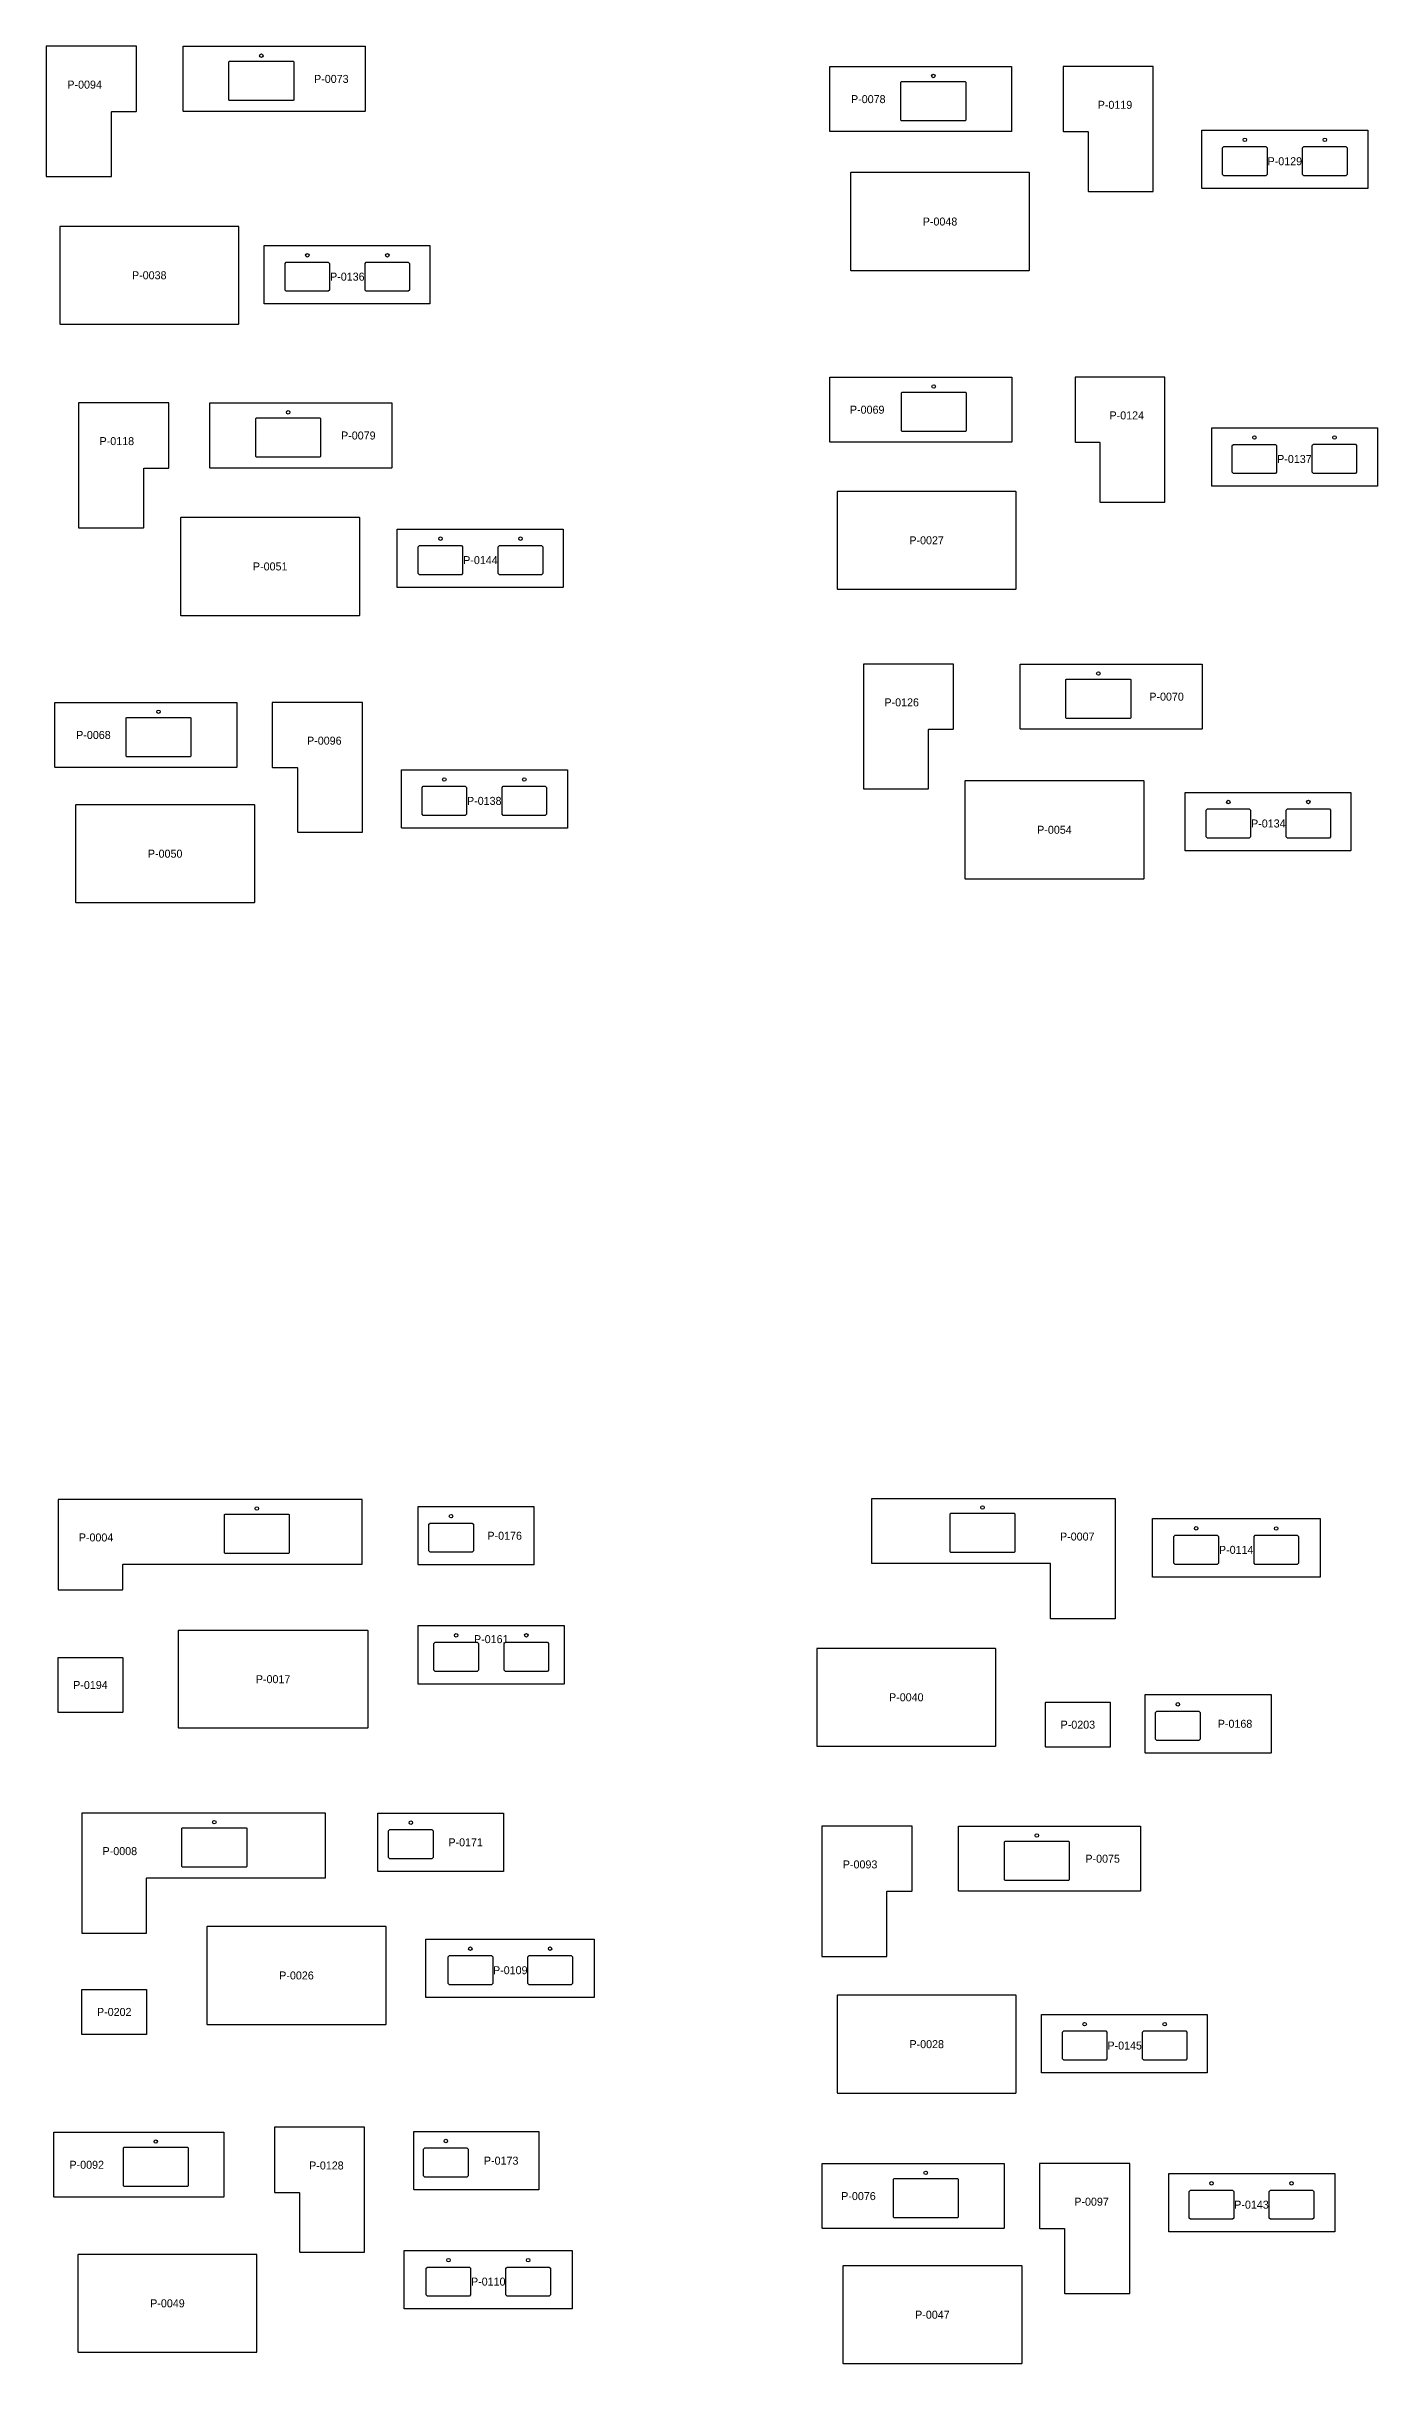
# Model space of a CAD drawing. Header units: millimetres. Extents: x -162346 to -102314, y -153508 to -130299.
# Drawn here: x -146739 to -133430, y -153508 to -130340 of the extents above; entities that cross this region are included whole.
import ezdxf
from ezdxf.enums import TextEntityAlignment as Align

# ---------------------------------------------------------------- set-up
doc = ezdxf.new("R2010")
doc.units = ezdxf.units.MM
for name, color, linetype in [('HOLES', 7, 'Continuous'), ('NUMBERS', 7, 'Continuous'), ('OUTER', 7, 'Continuous')]:
    doc.layers.add(name, color=color, linetype=linetype)

msp = doc.modelspace()

# ---------------------------------------------------------------- linework, layer by layer
at = {"layer": 'HOLES'}
for points in [[(-144907, -130490), (-144272, -130490), (-144265, -130496), (-144265, -130877), (-144272, -130883), (-144907, -130883), (-144913, -130877), (-144913, -130496)], [(-138189, -130692), (-137554, -130692), (-137548, -130698), (-137548, -131079), (-137554, -131085), (-138189, -131085), (-138196, -131079), (-138196, -130698)], [(-134968, -131343), (-134549, -131343), (-134536, -131356), (-134536, -131622), (-134549, -131635), (-134968, -131635), (-134981, -131622), (-134981, -131356)], [(-134168, -131343), (-133749, -131343), (-133736, -131356), (-133736, -131622), (-133749, -131635), (-134168, -131635), (-134181, -131622), (-134181, -131356)], [(-144340, -132497), (-143921, -132497), (-143908, -132510), (-143908, -132777), (-143921, -132789), (-144340, -132789), (-144353, -132777), (-144353, -132510)], [(-143540, -132497), (-143121, -132497), (-143108, -132510), (-143108, -132777), (-143121, -132789), (-143540, -132789), (-143553, -132777), (-143553, -132510)], [(-138185, -133797), (-137550, -133797), (-137544, -133803), (-137544, -134184), (-137550, -134190), (-138185, -134190), (-138191, -134184), (-138191, -133803)], [(-144639, -134054), (-144004, -134054), (-143997, -134061), (-143997, -134442), (-144004, -134448), (-144639, -134448), (-144645, -134442), (-144645, -134061)], [(-134872, -134320), (-134452, -134320), (-134440, -134332), (-134440, -134599), (-134452, -134612), (-134872, -134612), (-134884, -134599), (-134884, -134332)], [(-134071, -134319), (-133652, -134319), (-133640, -134332), (-133640, -134599), (-133652, -134612), (-134071, -134612), (-134084, -134599), (-134084, -134332)], [(-143008, -135331), (-142589, -135331), (-142577, -135344), (-142577, -135611), (-142589, -135623), (-143008, -135623), (-143021, -135611), (-143021, -135344)], [(-142208, -135331), (-141789, -135331), (-141776, -135344), (-141776, -135610), (-141789, -135623), (-142208, -135623), (-142221, -135610), (-142221, -135344)], [(-136539, -136666), (-135904, -136666), (-135898, -136672), (-135898, -137053), (-135904, -137060), (-136539, -137060), (-136546, -137053), (-136546, -136672)], [(-145935, -137049), (-145300, -137049), (-145294, -137055), (-145294, -137436), (-145300, -137442), (-145935, -137442), (-145941, -137436), (-145941, -137055)], [(-142971, -137738), (-142552, -137738), (-142539, -137751), (-142539, -138017), (-142552, -138030), (-142971, -138030), (-142983, -138017), (-142983, -137751)], [(-142171, -137738), (-141751, -137738), (-141739, -137751), (-141739, -138017), (-141751, -138030), (-142171, -138030), (-142183, -138017), (-142183, -137751)], [(-135132, -137964), (-134713, -137964), (-134701, -137977), (-134701, -138243), (-134713, -138256), (-135132, -138256), (-135145, -138243), (-135145, -137977)], [(-134332, -137964), (-133913, -137964), (-133901, -137976), (-133901, -138243), (-133913, -138256), (-134332, -138256), (-134345, -138243), (-134345, -137976)], [(-144952, -145014), (-144317, -145014), (-144311, -145020), (-144311, -145401), (-144317, -145407), (-144952, -145407), (-144958, -145401), (-144958, -145020)], [(-137698, -145005), (-137063, -145005), (-137056, -145011), (-137056, -145392), (-137063, -145399), (-137698, -145399), (-137704, -145392), (-137704, -145011)], [(-142902, -145104), (-142483, -145104), (-142470, -145116), (-142470, -145383), (-142483, -145396), (-142902, -145396), (-142915, -145383), (-142915, -145116)], [(-135453, -145225), (-135034, -145225), (-135022, -145238), (-135022, -145505), (-135034, -145518), (-135453, -145518), (-135466, -145505), (-135466, -145238)], [(-134653, -145226), (-134234, -145226), (-134222, -145239), (-134222, -145505), (-134234, -145518), (-134653, -145518), (-134666, -145505), (-134666, -145239)], [(-142851, -146295), (-142432, -146295), (-142419, -146307), (-142419, -146574), (-142432, -146587), (-142851, -146587), (-142864, -146574), (-142864, -146307)], [(-142150, -146295), (-141730, -146295), (-141718, -146307), (-141718, -146574), (-141730, -146587), (-142150, -146587), (-142162, -146574), (-142162, -146307)], [(-135637, -146985), (-135218, -146985), (-135205, -146998), (-135205, -147265), (-135218, -147277), (-135637, -147277), (-135650, -147265), (-135650, -146998)], [(-145377, -148150), (-144742, -148150), (-144736, -148156), (-144736, -148537), (-144742, -148543), (-145377, -148543), (-145384, -148537), (-145384, -148156)], [(-143304, -148169), (-142885, -148169), (-142872, -148181), (-142872, -148448), (-142885, -148461), (-143304, -148461), (-143317, -148448), (-143317, -148181)], [(-137155, -148284), (-136520, -148284), (-136514, -148290), (-136514, -148671), (-136520, -148678), (-137155, -148678), (-137161, -148671), (-137161, -148290)], [(-142709, -149429), (-142290, -149429), (-142277, -149441), (-142277, -149708), (-142290, -149721), (-142709, -149721), (-142722, -149708), (-142722, -149441)], [(-141912, -149429), (-141493, -149429), (-141480, -149441), (-141480, -149708), (-141493, -149721), (-141912, -149721), (-141925, -149708), (-141925, -149441)], [(-136568, -150182), (-136149, -150182), (-136136, -150195), (-136136, -150461), (-136149, -150474), (-136568, -150474), (-136581, -150461), (-136581, -150195)], [(-135768, -150182), (-135349, -150182), (-135336, -150195), (-135336, -150461), (-135349, -150474), (-135768, -150474), (-135781, -150461), (-135781, -150195)], [(-145963, -151343), (-145328, -151343), (-145322, -151349), (-145322, -151730), (-145328, -151737), (-145963, -151737), (-145969, -151730), (-145969, -151349)], [(-142955, -151352), (-142535, -151352), (-142523, -151364), (-142523, -151631), (-142535, -151644), (-142955, -151644), (-142967, -151631), (-142967, -151364)], [(-138265, -151657), (-137630, -151657), (-137624, -151663), (-137624, -152044), (-137630, -152050), (-138265, -152050), (-138271, -152044), (-138271, -151663)], [(-135301, -151773), (-134882, -151773), (-134869, -151786), (-134869, -152053), (-134882, -152065), (-135301, -152065), (-135313, -152053), (-135313, -151786)], [(-134501, -151773), (-134081, -151773), (-134069, -151786), (-134069, -152053), (-134081, -152065), (-134501, -152065), (-134513, -152053), (-134513, -151786)], [(-142929, -152542), (-142510, -152542), (-142497, -152554), (-142497, -152821), (-142510, -152834), (-142929, -152834), (-142942, -152821), (-142942, -152554)], [(-142132, -152542), (-141713, -152542), (-141700, -152554), (-141700, -152821), (-141713, -152834), (-142132, -152834), (-142145, -152821), (-142145, -152554)]]:
    msp.add_lwpolyline(points, close=True, dxfattribs=at)
for centre in [(-144589, -130434), (-137872, -130636), (-134758, -131275), (-133958, -131275), (-144130, -132429), (-143330, -132429), (-137868, -133741), (-144321, -133999), (-134662, -134251), (-133862, -134251), (-142799, -135263), (-141999, -135263), (-136222, -136610), (-145618, -136993), (-142761, -137670), (-141961, -137670), (-134923, -137896), (-134123, -137895), (-144635, -144958), (-142693, -145035), (-137380, -144949), (-135244, -145157), (-134444, -145158), (-142642, -146226), (-141940, -146226), (-135427, -146917), (-145060, -148094), (-143095, -148100), (-136837, -148228), (-142500, -149360), (-141703, -149360), (-136359, -150114), (-135559, -150114), (-145645, -151288), (-142745, -151283), (-137948, -151601), (-135091, -151705), (-134291, -151705), (-142719, -152473), (-141922, -152473)]:
    msp.add_circle(centre, 17.5, dxfattribs=at)
at = {"layer": 'OUTER'}
for points in [[(-145837, -130340), (-146739, -130340), (-146739, -131642), (-146088, -131642), (-146088, -130994), (-146085, -130991), (-145840, -130991), (-145837, -130988)], [(-145372, -130340), (-143553, -130340), (-143553, -130988), (-143556, -130991), (-145369, -130991), (-145372, -130988)], [(-138908, -130542), (-137089, -130542), (-137089, -131190), (-137092, -131193), (-138905, -131193), (-138908, -131190)], [(-135674, -130542), (-136575, -130542), (-136575, -131190), (-136572, -131193), (-136328, -131193), (-136325, -131196), (-136325, -131787), (-136321, -131790), (-135674, -131790)], [(-135187, -131178), (-133527, -131178), (-133527, -131762), (-135184, -131762), (-135187, -131759)], [(-136913, -131603), (-138697, -131603), (-138700, -131606), (-138700, -132577), (-138697, -132581), (-136913, -132581), (-136909, -132577), (-136909, -131606)], [(-144818, -132140), (-146602, -132140), (-146605, -132143), (-146605, -133115), (-146602, -133118), (-144818, -133118), (-144815, -133115), (-144815, -132143)], [(-144562, -132332), (-142905, -132332), (-142905, -132913), (-142908, -132916), (-144562, -132916)], [(-138906, -133648), (-137087, -133648), (-137087, -134295), (-137090, -134298), (-138903, -134298), (-138906, -134295)], [(-135556, -133648), (-136454, -133648), (-136454, -134295), (-136451, -134298), (-136210, -134298), (-136207, -134302), (-136207, -134895), (-136203, -134898), (-135556, -134898)], [(-145515, -133905), (-146416, -133905), (-146416, -135153), (-145769, -135153), (-145765, -135150), (-145765, -134559), (-145762, -134556), (-145518, -134556), (-145515, -134553)], [(-145104, -133905), (-143284, -133905), (-143284, -134553), (-143288, -134556), (-145101, -134556), (-145104, -134553)], [(-135087, -134155), (-133430, -134155), (-133430, -134739), (-135084, -134739), (-135087, -134736)], [(-137046, -134790), (-138831, -134790), (-138834, -134793), (-138834, -135765), (-138831, -135768), (-137046, -135768), (-137043, -135765), (-137043, -134793)], [(-143609, -135052), (-145393, -135052), (-145397, -135055), (-145397, -136026), (-145393, -136029), (-143609, -136029), (-143606, -136026), (-143606, -135055)], [(-143231, -135166), (-141573, -135166), (-141573, -135747), (-141576, -135750), (-143231, -135750)], [(-137669, -136517), (-138571, -136517), (-138571, -137764), (-137923, -137764), (-137920, -137761), (-137920, -137171), (-137916, -137168), (-137672, -137168), (-137669, -137164)], [(-137005, -136517), (-135185, -136517), (-135185, -137164), (-135189, -137168), (-137001, -137168), (-137005, -137164)], [(-146654, -136900), (-144835, -136900), (-144835, -137547), (-144838, -137550), (-146651, -137550), (-146654, -137547)], [(-143578, -136900), (-144480, -136900), (-144480, -137547), (-144477, -137550), (-144232, -137550), (-144229, -137554), (-144229, -138195), (-144226, -138198), (-143578, -138198)], [(-143187, -137573), (-141529, -137573), (-141529, -138157), (-143183, -138157), (-143187, -138154)], [(-135769, -137684), (-137553, -137684), (-137556, -137688), (-137556, -138659), (-137553, -138662), (-135769, -138662), (-135765, -138659), (-135765, -137688)], [(-135355, -137799), (-133697, -137799), (-133697, -138380), (-133701, -138383), (-135355, -138383)], [(-144658, -137923), (-146443, -137923), (-146446, -137926), (-146446, -138897), (-146443, -138901), (-144658, -138901), (-144655, -138897), (-144655, -137926)], [(-143580, -144868), (-146622, -144868), (-146622, -145773), (-145978, -145773), (-145974, -145769), (-145974, -145519), (-145971, -145515), (-143580, -145515)], [(-143023, -144939), (-141864, -144939), (-141864, -145523), (-143020, -145523), (-143023, -145520)], [(-138485, -144859), (-136053, -144859), (-136053, -146062), (-136697, -146062), (-136701, -146059), (-136701, -145510), (-136704, -145507), (-138485, -145507)], [(-135682, -145060), (-134006, -145060), (-134006, -145645), (-135682, -145645)], [(-145415, -146176), (-143529, -146176), (-143526, -146179), (-143526, -147151), (-143529, -147154), (-145415, -147154), (-145418, -147151), (-145418, -146179)], [(-143023, -146130), (-141562, -146130), (-141562, -146711), (-141565, -146714), (-143023, -146714)], [(-137250, -146357), (-139035, -146357), (-139038, -146361), (-139038, -147332), (-139035, -147335), (-137250, -147335), (-137247, -147332), (-137247, -146361)], [(-146622, -146448), (-145978, -146448), (-145974, -146451), (-145974, -146995), (-145978, -146999), (-146622, -146999)], [(-135754, -146817), (-134494, -146817), (-134494, -147401), (-134497, -147404), (-135751, -147404), (-135754, -147401)], [(-136748, -146894), (-136103, -146894), (-136103, -147345), (-136748, -147345), (-136751, -147342), (-136751, -146897)], [(-143949, -148004), (-146384, -148004), (-146384, -149204), (-145739, -149204), (-145736, -149201), (-145736, -148654), (-145733, -148651), (-143949, -148651)], [(-143425, -148004), (-142168, -148004), (-142168, -148588), (-143422, -148588), (-143425, -148585)], [(-138085, -148135), (-138987, -148135), (-138987, -149436), (-138336, -149436), (-138336, -148789), (-138333, -148786), (-138088, -148786), (-138085, -148782)], [(-137620, -148135), (-135801, -148135), (-135801, -148782), (-135804, -148786), (-137617, -148786), (-137620, -148782)], [(-143346, -149138), (-145130, -149138), (-145134, -149141), (-145134, -150113), (-145130, -150116), (-143346, -150116), (-143343, -150113), (-143343, -149141)], [(-142944, -149263), (-141264, -149263), (-141264, -149848), (-142944, -149848)], [(-146384, -149767), (-145739, -149767), (-145736, -149770), (-145736, -150215), (-145739, -150218), (-146384, -150218)], [(-137046, -149825), (-138830, -149825), (-138833, -149828), (-138833, -150799), (-138830, -150803), (-137046, -150803), (-137043, -150799), (-137043, -149828)], [(-136790, -150017), (-135133, -150017), (-135133, -150598), (-135136, -150601), (-136790, -150601)], [(-146663, -151194), (-144964, -151194), (-144964, -151842), (-144968, -151845), (-146660, -151845), (-146663, -151842)], [(-143557, -151145), (-144457, -151145), (-144457, -151793), (-144454, -151796), (-144211, -151796), (-144208, -151799), (-144208, -152390), (-144205, -152393), (-143557, -152393)], [(-143066, -151187), (-141815, -151187), (-141815, -151771), (-143062, -151771), (-143066, -151768)], [(-138984, -151507), (-137165, -151507), (-137165, -152155), (-137168, -152158), (-138981, -152158), (-138984, -152155)], [(-135908, -151507), (-136810, -151507), (-136810, -152155), (-136807, -152158), (-136562, -152158), (-136559, -152161), (-136559, -152803), (-136556, -152806), (-135908, -152806)], [(-135517, -151608), (-133859, -151608), (-133859, -152192), (-135513, -152192), (-135517, -152189)], [(-144636, -152416), (-146420, -152416), (-146423, -152419), (-146423, -153390), (-146420, -153394), (-144636, -153394), (-144633, -153390), (-144633, -152419)], [(-143161, -152377), (-141481, -152377), (-141481, -152961), (-143161, -152961)], [(-136988, -152531), (-138773, -152531), (-138776, -152534), (-138776, -153505), (-138773, -153508), (-136988, -153508), (-136985, -153505), (-136985, -152534)]]:
    msp.add_lwpolyline(points, close=True, dxfattribs=at)

# ---------------------------------------------------------------- texts
at = {"layer": 'NUMBERS'}
for s, p in [('P-0073', (-143890, -130666)), ('P-0094', (-146356, -130723)), ('P-0078', (-138522, -130868)), ('P-0119', (-136056, -130925)), ('P-0129', (-134358, -131489)), ('P-0048', (-137805, -132092)), ('P-0038', (-145710, -132629)), ('P-0136', (-143730, -132643)), ('P-0069', (-138533, -133973)), ('P-0124', (-135938, -134030)), ('P-0118', (-146034, -134287)), ('P-0079', (-143620, -134231)), ('P-0137', (-134262, -134466)), ('P-0027', (-137939, -135279)), ('P-0051', (-144501, -135540)), ('P-0144', (-142399, -135477)), ('P-0126', (-138188, -136899)), ('P-0070', (-135540, -136842)), ('P-0068', (-146268, -137225)), ('P-0096', (-143960, -137282)), ('P-0138', (-142361, -137884)), ('P-0134', (-134523, -138110)), ('P-0054', (-136661, -138173)), ('P-0050', (-145551, -138412)), ('P-0004', (-146242, -145248)), ('P-0176', (-142157, -145231)), ('P-0007', (-136433, -145239)), ('P-0114', (-134844, -145372)), ('P-0161', (-142291, -146265)), ('P-0017', (-144472, -146665)), ('P-0194', (-146298, -146723)), ('P-0040', (-138142, -146846)), ('P-0203', (-136427, -147120)), ('P-0168', (-134856, -147111)), ('P-0171', (-142547, -148296)), ('P-0008', (-146004, -148384)), ('P-0093', (-138604, -148517)), ('P-0075', (-136179, -148460)), ('P-0026', (-144238, -149627)), ('P-0109', (-142101, -149575)), ('P-0202', (-146060, -149992)), ('P-0028', (-137938, -150314)), ('P-0145', (-135959, -150328)), ('P-0092', (-146335, -151520)), ('P-0128', (-143939, -151527)), ('P-0173', (-142192, -151479)), ('P-0076', (-138620, -151833)), ('P-0097', (-136290, -151889)), ('P-0143', (-134691, -151919)), ('P-0110', (-142321, -152688)), ('P-0049', (-145528, -152905)), ('P-0047', (-137881, -153019))]:
    msp.add_text(s, height=80, dxfattribs=at).set_placement(p, align=Align.MIDDLE_CENTER)

doc.saveas('drawing.dxf')
